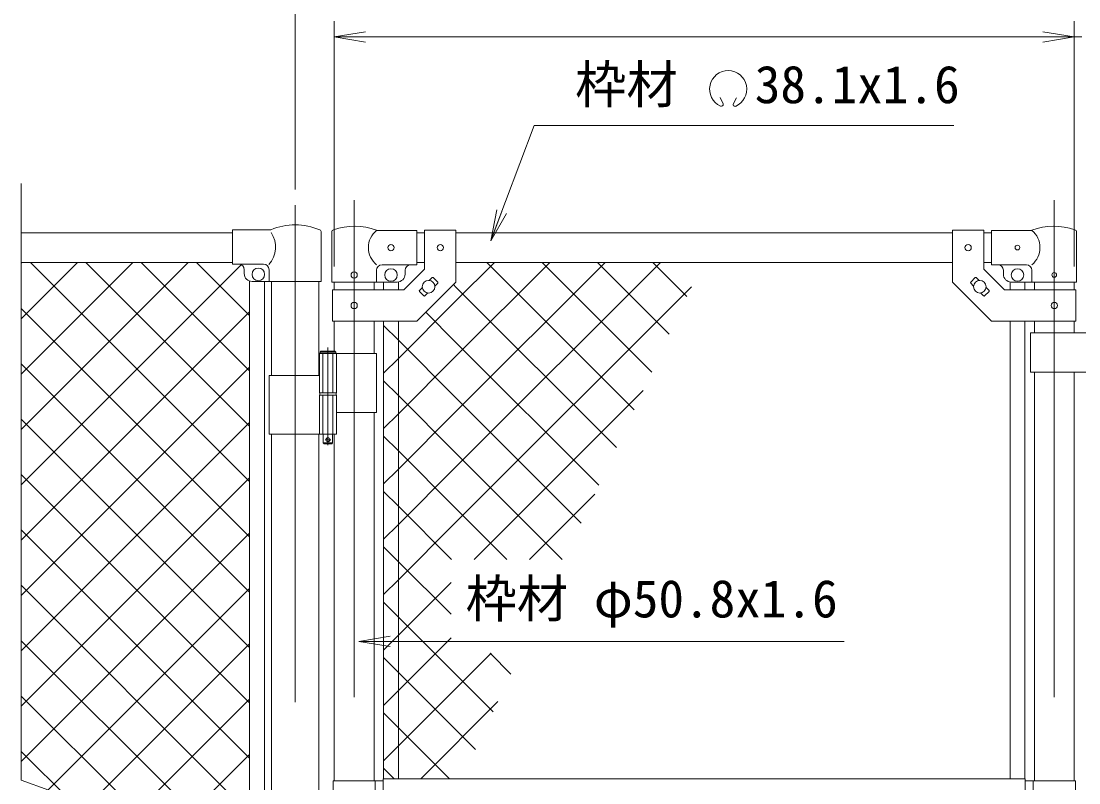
# Model space of a CAD drawing. Units: millimetres, scale not verified. Extents: x -4200 to 4200, y -2970 to 2970.
# Drawn here: x -108 to 1243, y 759 to 1732 of the extents above; entities that cross this region are included whole.
import ezdxf
from ezdxf.enums import TextEntityAlignment as Align

# ---------------------------------------------------------------- set-up
doc = ezdxf.new("R2010")
doc.units = ezdxf.units.MM
doc.header["$LTSCALE"] = 20
doc.linetypes.add('DASHED', pattern=[7.5, 6, -1.5])
doc.linetypes.add('USER1', pattern=[50.8, 31.75, -6.35, 6.35, -6.35])
for name, color, linetype, lineweight in [('0-1_D-BMK', 2, 'USER1', 13), ('0-2_D-STR1', 1, 'Continuous', 18), ('0-3_D-STR3', 3, 'Continuous', 13), ('0-4_D-STR-DIM', 7, 'Continuous', 9), ('0-5_0', 3, 'Continuous', 18), ('0-6_D-STR-TXT', 7, 'Continuous', 9), ('0-7_D-STR2', 7, 'Continuous', 9)]:
    doc.layers.add(name, color=color, linetype=linetype, lineweight=lineweight)
doc.styles.add('ＭＳ ゴシック', font='')
doc.styles.get('ＭＳ ゴシック').set_extended_font_data('MS Gothic')

# ---------------------------------------------------------------- blocks, each defined once
blk = doc.blocks.new('_Open')
at = {"layer": '0-5_0', "color": 7, "lineweight": 9}
blk.add_line((-20, 3.33), (0, 0), dxfattribs=at)
blk.add_lwpolyline([(-20, -3.33), (0, 0), (-20, 0)], dxfattribs=at)

msp = doc.modelspace()

# ---------------------------------------------------------------- linework, layer by layer
at = {"layer": '0-1_D-BMK'}
for p, q in [((317.39, 1503.1), (317.39, -35.29)), ((1211.59, 1503.1), (1211.59, -35.29)), ((241.99, 1496.61), (241.99, -120.04)), ((283.83, 1314.79), (283.83, 1189.9)), ((287.46, 1196.87), (280.21, 1196.87))]:
    msp.add_line(p, q, dxfattribs=at)
at = {"layer": '0-2_D-STR1'}
for p, q in [((161.99, 1461.37), (-108.01, 1461.37)), ((397.39, 1461.37), (407.39, 1461.37)), ((447.39, 1461.37), (1081.59, 1461.37)), ((1121.59, 1461.37), (1131.59, 1461.37)), ((161.99, 1423.37), (-108.01, 1423.37)), ((397.39, 1423.37), (407.39, 1423.37)), ((447.39, 1423.37), (1081.59, 1423.37)), ((1121.59, 1423.37), (1131.59, 1423.37)), ((211.74, 1399.07), (211.74, 1278.87)), ((272.24, 1399.07), (272.24, 1278.87)), ((291.99, 1398.37), (291.99, 1388.32)), ((342.79, 1398.37), (342.79, 1388.32)), ((1186.19, 1398.37), (1186.19, 1388.32)), ((1236.99, 1398.37), (1236.99, 1388.32)), ((291.99, 1348.32), (291.99, 1309.87)), ((342.79, 1348.32), (342.79, 1306.87)), ((1186.19, 1348.32), (1186.19, 1333.32)), ((1236.99, 1348.32), (1236.99, 1333.32)), ((1186.19, 1283.32), (1186.19, 761.37)), ((1236.99, 1283.32), (1236.99, 761.37)), ((342.79, 1231.87), (342.79, 761.37)), ((211.74, 1203.87), (211.74, 746.87)), ((272.24, 1203.87), (272.24, 746.87)), ((291.99, 1203.87), (291.99, 761.37))]:
    msp.add_line(p, q, dxfattribs=at)
at = {"layer": '0-3_D-STR3'}
for p, q in [((161.99, 1421.07), (161.99, 1465.07)), ((210.86, 1465.07), (161.99, 1465.07)), ((275.39, 1461.92), (275.39, 1399.07)), ((288.84, 1398.37), (288.84, 1462.06)), ((397.39, 1464.37), (345.94, 1464.37)), ((397.39, 1464.37), (397.39, 1420.37)), ((407.39, 1464.57), (407.39, 1414.89)), ((407.39, 1464.57), (447.39, 1464.57)), ((447.39, 1464.57), (447.39, 1398.32)), ((1081.59, 1464.57), (1081.59, 1398.32)), ((1121.59, 1464.57), (1081.59, 1464.57)), ((1121.59, 1464.57), (1121.59, 1414.89)), ((1131.59, 1464.37), (1183.04, 1464.37)), ((1131.59, 1464.37), (1131.59, 1420.37)), ((1240.14, 1398.37), (1240.14, 1462.06)), ((201.59, 1421.07), (161.99, 1421.07)), ((397.39, 1420.37), (352.94, 1420.37)), ((1131.59, 1420.37), (1176.04, 1420.37)), ((176.99, 1409.07), (176.99, 1414.07)), ((208.59, 1414.07), (208.59, 1399.07)), ((345.94, 1398.37), (345.94, 1413.37)), ((380.82, 1388.32), (407.39, 1414.89)), ((382.39, 1413.37), (382.39, 1408.37)), ((1148.16, 1388.32), (1121.59, 1414.89)), ((1146.59, 1413.37), (1146.59, 1408.37)), ((1183.04, 1398.37), (1183.04, 1413.37)), ((183.64, 746.87), (183.64, 1399.65)), ((275.39, 1399.07), (186.99, 1399.07)), ((202.64, 746.87), (202.64, 1399.07)), ((288.84, 1398.37), (345.94, 1398.37)), ((345.94, 1398.37), (372.39, 1398.37)), ((354.89, 1398.37), (354.89, 1388.32)), ((373.89, 1398.37), (373.89, 1388.32)), ((413.27, 1400.27), (416.99, 1403.98)), ((418.4, 1403.98), (424.06, 1398.33)), ((420.34, 1393.2), (424.06, 1396.91)), ((1110.58, 1403.98), (1104.92, 1398.33)), ((1108.64, 1393.2), (1104.92, 1396.91)), ((1115.71, 1400.27), (1111.99, 1403.98)), ((1155.09, 1398.37), (1155.09, 1388.32)), ((1183.04, 1398.37), (1156.59, 1398.37)), ((1174.09, 1398.37), (1174.09, 1388.32)), ((1240.14, 1398.37), (1183.04, 1398.37)), ((289.69, 1388.32), (380.82, 1388.32)), ((289.69, 1388.32), (289.69, 1348.32)), ((400.72, 1387.72), (404.44, 1391.44)), ((400.72, 1386.31), (406.38, 1380.65)), ((407.79, 1380.65), (411.51, 1384.37)), ((1121.19, 1380.65), (1117.47, 1384.37)), ((1128.26, 1386.31), (1122.6, 1380.65)), ((1128.26, 1387.72), (1124.54, 1391.44)), ((1239.29, 1388.32), (1148.16, 1388.32)), ((1239.29, 1388.32), (1239.29, 1348.32)), ((354.89, 1348.32), (354.89, 763.87)), ((373.89, 1348.32), (373.89, 763.87)), ((1155.09, 1348.32), (1155.09, 763.87)), ((1174.09, 1348.32), (1174.09, 763.87)), ((1301.39, 1333.32), (1181.39, 1333.32)), ((1181.39, 1333.32), (1181.39, 1283.32)), ((273.03, 1306.87), (273.03, 1256.87)), ((345.94, 1306.87), (273.03, 1306.87)), ((273.83, 1308.87), (274.83, 1309.87)), ((273.83, 1308.87), (273.83, 1306.87)), ((273.83, 1308.87), (293.83, 1308.87)), ((292.83, 1309.87), (274.83, 1309.87)), ((294.63, 1306.87), (294.63, 1256.87)), ((345.94, 1306.87), (345.94, 1231.87)), ((273.03, 1278.87), (208.69, 1278.87)), ((208.69, 1278.87), (208.69, 1203.87)), ((1301.39, 1283.32), (1181.39, 1283.32)), ((294.63, 1256.87), (273.03, 1256.87)), ((273.33, 1256.87), (273.33, 1253.87)), ((294.33, 1256.87), (294.33, 1253.87)), ((294.63, 1253.87), (273.03, 1253.87)), ((273.03, 1253.87), (273.03, 1203.87)), ((294.33, 1253.87), (273.33, 1253.87)), ((294.63, 1253.87), (294.63, 1203.87)), ((345.94, 1231.87), (294.74, 1231.87)), ((294.63, 1203.87), (208.69, 1203.87)), ((289.83, 1203.87), (289.83, 1192.87)), ((278.83, 1191.87), (277.83, 1192.87)), ((288.83, 1191.87), (278.83, 1191.87)), ((288.83, 1191.87), (289.83, 1192.87)), ((290.39, 761.37), (290.39, 711.37)), ((290.39, 761.37), (354.49, 761.37)), ((344.39, 761.37), (344.39, 711.37)), ((1174.49, 763.87), (354.49, 763.87)), ((354.49, 708.87), (354.49, 763.87)), ((1174.49, 742.87), (1174.49, 763.87)), ((1238.59, 761.37), (1174.49, 761.37)), ((1184.59, 761.37), (1184.59, 742.87)), ((1238.59, 761.37), (1238.59, 742.87))]:
    msp.add_line(p, q, dxfattribs=at)
at = {"layer": '0-3_D-STR3', "linetype": 'DASHED'}
for p, q in [((277.53, 1306.87), (277.53, 1256.87)), ((290.13, 1306.87), (290.13, 1256.87)), ((277.53, 1253.87), (277.53, 1203.87)), ((290.13, 1253.87), (290.13, 1203.87))]:
    msp.add_line(p, q, dxfattribs=at)
at = {"layer": '0-3_D-STR3'}
for points in [[(289.69, 1348.32), (397.39, 1348.32), (447.39, 1398.32)], [(1239.29, 1348.32), (1131.59, 1348.32), (1081.59, 1398.32)], [(292.83, 1309.87), (293.83, 1308.87), (293.83, 1306.87)], [(277.83, 1203.87), (277.83, 1192.87), (289.83, 1192.87)]]:
    msp.add_lwpolyline(points, dxfattribs=at)
for centre, radius in [((364.39, 1442.37), 4), ((427.39, 1442.32), 4), ((1101.59, 1442.32), 4), ((1164.59, 1442.37), 3), ((194.99, 1408.07), 8), ((317.39, 1407.37), 4), ((364.39, 1407.37), 8), ((1164.59, 1407.37), 8), ((1211.59, 1407.37), 3), ((412.39, 1392.32), 8), ((1116.59, 1392.32), 8), ((317.39, 1368.32), 4), ((1211.59, 1368.32), 4), ((283.83, 1196.87), 2.5)]:
    msp.add_circle(centre, radius, dxfattribs=at)
for centre, radius, start, end in [((183.46, 1443.12), 33.4, 317.7041, 33.64086), ((241.99, 1391.37), 80, 66.89371, 112.90125), ((272.09, 1461.92), 3.3, 0, 66.89371), ((292.14, 1462.06), 3.3, 109.22051, 180), ((317.39, 1389.64), 80, 69.0916, 109.22051), ((364.14, 1442.37), 28.55, 129.59418, 230.40582), ((1211.59, 1389.64), 80, 70.77949, 110.9084), ((1164.84, 1442.37), 28.55, 309.59418, 50.40582), ((1236.84, 1462.06), 3.3, 0, 70.77949), ((169.99, 1414.07), 7, 0, 90), ((201.59, 1414.07), 7, 0, 90), ((352.94, 1413.37), 7, 90, 180), ((389.39, 1413.37), 7, 90, 180), ((1139.59, 1413.37), 7, 0, 90), ((1176.04, 1413.37), 7, 0, 90), ((186.99, 1409.07), 10, 180, 270), ((372.39, 1408.37), 10, 270, 0), ((1156.59, 1408.37), 10, 180, 270), ((417.69, 1403.28), 1, 45, 135), ((423.35, 1397.62), 1, 315, 45), ((1105.63, 1397.62), 1, 135, 225), ((1111.29, 1403.28), 1, 45, 135), ((401.43, 1387.01), 1, 135, 225), ((407.09, 1381.36), 1, 225, 315), ((1121.89, 1381.36), 1, 225, 315), ((1127.55, 1387.01), 1, 315, 45)]:
    msp.add_arc(centre, radius, start, end, dxfattribs=at)
at = {"layer": '0-4_D-STR-DIM'}
for p, q in [((241.99, 1516.61), (241.99, 1851.37)), ((291.99, 1418.37), (291.99, 1731.37)), ((1236.99, 1418.37), (1236.99, 1731.37)), ((1236.99, 1418.37), (1236.99, 1731.37)), ((1196.99, 1711.37), (331.99, 1711.37)), ((1196.99, 1711.37), (1156.99, 1711.37)), ((1236.99, 1711.37), (1246.99, 1711.37)), ((-108.01, 762.02), (-108.01, 1524.37)), ((-72.77, 749.19), (-108.01, 762.02))]:
    msp.add_line(p, q, dxfattribs=at)
at = {"layer": '0-6_D-STR-TXT'}
for p, q in [((788.78, 1625.75), (784.95, 1633.96)), ((801.36, 1625.74), (805.89, 1633.58))]:
    msp.add_line(p, q, dxfattribs=at)
for points in [[(1083.32, 1598.46), (547.12, 1598.46), (492.56, 1452.8)], [(943.38, 939.34), (522.55, 939.34), (325.4, 939.34)]]:
    msp.add_lwpolyline(points, dxfattribs=at)
for centre, radius, start, end in [((795.07, 1644.63), 23.75, 292.92895, 245.65759), ((786.32, 1625.29), 2.5, 245.55066, 10.6575), ((803.82, 1625.28), 2.5, 169.34241, 276.63708)]:
    msp.add_arc(centre, radius, start, end, dxfattribs=at)
at = {"layer": '0-7_D-STR2'}
for p, q in [((-108.01, 1422.22), (-106.87, 1423.37)), ((-108.01, 1351.51), (-36.15, 1423.37)), ((-108.01, 1280.8), (34.56, 1423.37)), ((-108.01, 1210.09), (105.27, 1423.37)), ((-108.01, 1139.38), (172.98, 1420.37)), ((183.64, 1143.54), (-96.19, 1423.37)), ((183.64, 1214.25), (-25.48, 1423.37)), ((183.64, 1284.96), (45.23, 1423.37)), ((183.64, 1355.67), (115.95, 1423.37)), ((447.39, 1374.35), (496.41, 1423.37)), ((447.39, 1303.64), (567.12, 1423.37)), ((447.39, 1232.93), (637.83, 1423.37)), ((447.39, 1162.22), (708.54, 1423.37)), ((674.89, 1235.12), (486.64, 1423.37)), ((697.37, 1283.34), (557.35, 1423.37)), ((719.86, 1331.57), (628.06, 1423.37)), ((742.35, 1379.79), (698.77, 1423.37)), ((447.39, 1391.9), (444.18, 1395.11)), ((652.4, 1186.9), (447.39, 1391.9)), ((373.89, 1300.85), (447.39, 1374.35)), ((183.64, 1072.83), (-108.01, 1364.48)), ((-108.01, 1068.67), (183.64, 1360.32)), ((447.39, 1321.19), (408.83, 1359.76)), ((629.91, 1138.67), (447.39, 1321.19)), ((354.89, 1281.85), (373.89, 1300.85)), ((373.89, 1230.14), (447.39, 1303.64)), ((183.64, 1002.12), (-108.01, 1293.77)), ((-108.01, 997.96), (183.64, 1289.61)), ((373.89, 1253.27), (354.89, 1272.27)), ((470.72, 1044.12), (686.39, 1259.8)), ((447.39, 1179.77), (373.89, 1253.27)), ((354.89, 1211.14), (373.89, 1230.14)), ((373.89, 1159.43), (447.39, 1232.93)), ((183.64, 931.41), (-108.01, 1223.06)), ((-108.01, 927.25), (183.64, 1218.9)), ((373.89, 1182.56), (354.89, 1201.56)), ((447.39, 1109.06), (373.89, 1182.56)), ((583.04, 1044.12), (447.39, 1179.77)), ((373.89, 1088.72), (447.39, 1162.22)), ((183.64, 860.7), (-108.01, 1152.35)), ((354.89, 1140.43), (373.89, 1159.43)), ((-108.01, 856.54), (183.64, 1148.19)), ((541.43, 1044.12), (624.61, 1127.3)), ((512.33, 1044.12), (447.39, 1109.06)), ((183.64, 789.99), (-108.01, 1081.64)), ((354.89, 1069.72), (373.89, 1088.72)), ((-108.01, 785.83), (183.64, 1077.48)), ((373.89, 947.29), (441.09, 1014.49)), ((159.99, 742.93), (-108.01, 1010.93)), ((-73.62, 749.5), (183.64, 1006.77)), ((373.89, 970.43), (354.89, 989.43)), ((494.99, 849.33), (373.89, 970.43)), ((354.89, 928.29), (373.89, 947.29)), ((95.84, 736.37), (-108.01, 940.21)), ((-16.05, 736.37), (183.64, 936.06)), ((373.89, 876.58), (441.09, 943.78)), ((373.89, 899.72), (354.89, 918.72)), ((517.48, 897.55), (490.91, 924.12)), ((472.5, 801.11), (373.89, 899.72)), ((25.13, 736.37), (-108.01, 869.5)), ((54.66, 736.37), (183.64, 865.35)), ((354.89, 857.58), (373.89, 876.58)), ((402.6, 763.87), (501.05, 862.32)), ((-45.58, 736.37), (-108.01, 798.79)), ((125.37, 736.37), (183.64, 794.64)), ((368.32, 763.87), (354.89, 777.3))]:
    msp.add_line(p, q, dxfattribs=at)
for points in [[(354.89, 999.01), (373.89, 1018.01), (447.39, 1091.51), (748.18, 1392.29)], [(607.43, 1090.45), (447.39, 1250.48), (373.89, 1323.98), (354.89, 1342.98)], [(441.62, 1044.12), (373.89, 1111.85), (354.89, 1130.85)], [(441.09, 973.94), (373.89, 1041.14), (354.89, 1060.14)], [(354.89, 786.87), (373.89, 805.87), (492.14, 924.12)], [(439.03, 763.87), (373.89, 829.01), (354.89, 848.01)]]:
    msp.add_lwpolyline(points, dxfattribs=at)

# ---------------------------------------------------------------- block references
at = {"layer": '0-4_D-STR-DIM', "xscale": 2, "yscale": 2, "rotation": 180}
msp.add_blockref('_Open', (291.99, 1711.37), dxfattribs=at)
at = {"layer": '0-4_D-STR-DIM', "xscale": 2, "yscale": 2}
msp.add_blockref('_Open', (1236.99, 1711.37), dxfattribs=at)
msp.add_blockref('_Open', (1236.99, 1711.37), dxfattribs=at)
at = {"layer": '0-6_D-STR-TXT', "xscale": 2, "yscale": 2}
for p, rotation in [((491.85, 1450.93), 249.46512), ((323.4, 939.34), 180)]:
    msp.add_blockref('_Open', p, dxfattribs=dict(at, rotation=rotation))

# ---------------------------------------------------------------- texts
at = {"layer": '0-6_D-STR-TXT', "style": 'ＭＳ ゴシック'}
for s, p in [('枠材 \u300038.1x1.6', (599.56, 1612.32)), ('枠材 φ50.8x1.6', (459.62, 955.48))]:
    msp.add_text(s, height=48.09, dxfattribs=at).set_placement(p, align=Align.BOTTOM_LEFT)

doc.saveas('drawing.dxf')
